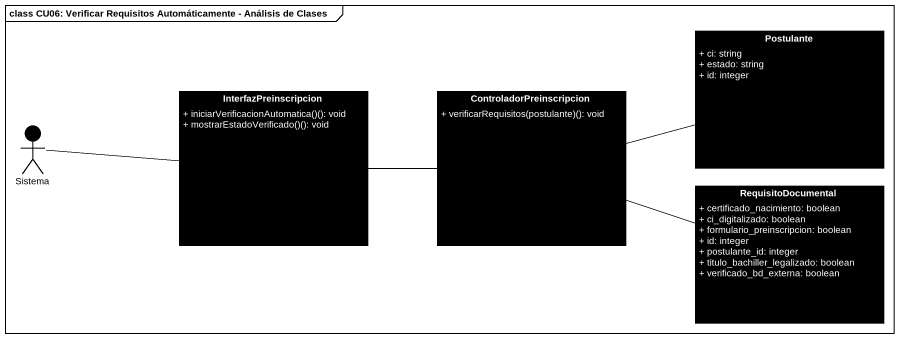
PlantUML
@startuml
mainframe class CU06: Verificar Requisitos Automáticamente - Análisis de Clases
allowmixing
hide circle
hide empty members
skinparam classAttributeIconSize 0
class Postulante #000000 {
  + ci: string
  + estado: string
  + id: integer
}
class InterfazPreinscripcion #000000 {
  + iniciarVerificacionAutomatica()(): void
  + mostrarEstadoVerificado()(): void
}
class ControladorPreinscripcion #000000 {
  + verificarRequisitos(postulante)(): void
}
actor Sistema #000000
class RequisitoDocumental #000000 {
  + certificado_nacimiento: boolean
  + ci_digitalizado: boolean
  + formulario_preinscripcion: boolean
  + id: integer
  + postulante_id: integer
  + titulo_bachiller_legalizado: boolean
  + verificado_bd_externa: boolean
}
InterfazPreinscripcion -right- ControladorPreinscripcion
ControladorPreinscripcion -right- Postulante
ControladorPreinscripcion -right- RequisitoDocumental
Sistema -right- InterfazPreinscripcion
@enduml
